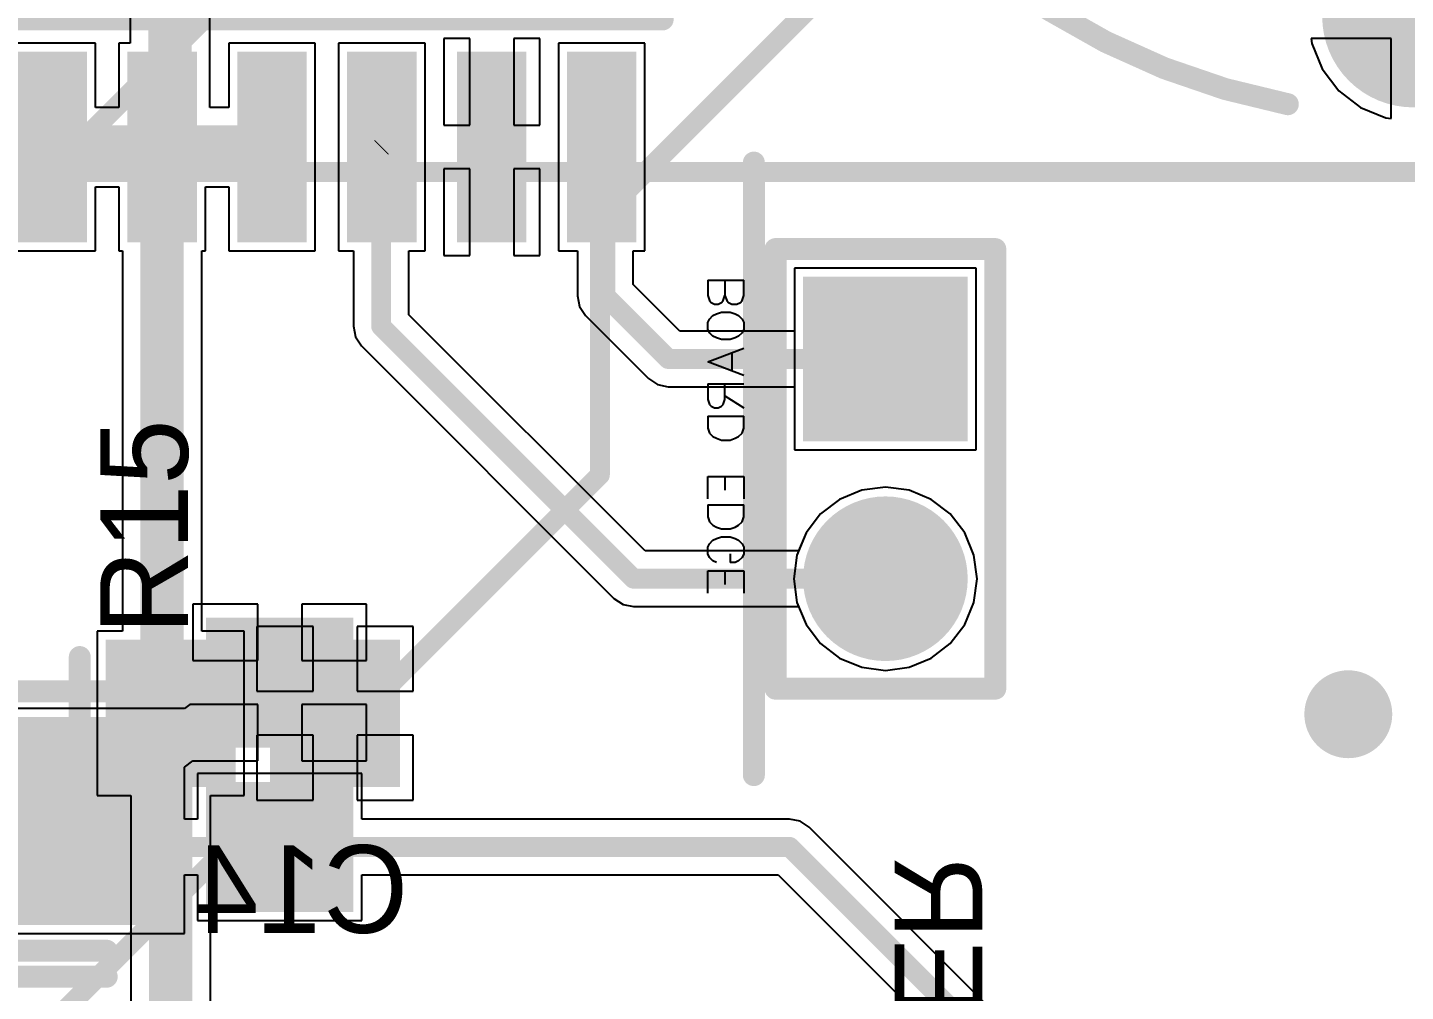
# Model space of a CAD drawing. Header units: millimetres. Extents: x 0 to 7.44, y -3.03 to 0.
# Drawn here: x 6.173 to 6.8, y -1.188 to -0.749 of the extents above; entities that cross this region are included whole.
import ezdxf

# ---------------------------------------------------------------- set-up
doc = ezdxf.new("R2010")
doc.units = ezdxf.units.MM
doc.header["$MEASUREMENT"] = 0
for name, color, linetype in [('BottomLayer', 5, 'Continuous'), ('BottomOverlay', 54, 'Continuous'), ('BottomPaste', 16, 'Continuous'), ('BottomSolder', 6, 'Continuous'), ('Mechanical2', 216, 'Continuous'), ('MidLayer1', 16, 'Continuous'), ('MidLayer2', 76, 'Continuous'), ('MultiLayer', 9, 'Continuous'), ('PadHoleLayer', 156, 'Continuous'), ('TopLayer', 1, 'Continuous'), ('TopOverlay', 2, 'Continuous'), ('TopPaste', 8, 'Continuous'), ('TopSolder', 216, 'Continuous'), ('ViaHoleLayer', 16, 'Continuous')]:
    doc.layers.add(name, color=color, linetype=linetype)

# ---------------------------------------------------------------- blocks, each defined once
blk = doc.blocks.new('BR1632A_FA_B_33')
at = {"layer": 'BottomLayer', "const_width": 0.0374}
blk.add_lwpolyline([(0.29739, 0, 1), (0.3348, 0, 1)], format="xyb", close=True, dxfattribs=at)
at = {"layer": 'BottomOverlay', "const_width": 0.01}
blk.add_lwpolyline([(0.35606, -0.05704, -0.359037), (0.04317, -0.31496)], format="xyb", dxfattribs=at)
at = {"layer": 'BottomOverlay', "const_width": 0.005}
blk.add_lwpolyline([(0.35356, -0.05704, 1), (0.35856, -0.05704, 1)], format="xyb", close=True, dxfattribs=at)
at = {"layer": 'BottomSolder', "const_width": 0.0414}
blk.add_lwpolyline([(0.29539, 0, 1), (0.3368, 0, 1)], format="xyb", close=True, dxfattribs=at)
at = {"layer": 'MidLayer1', "const_width": 0.0374}
blk.add_lwpolyline([(0.29739, 0, 1), (0.3348, 0, 1)], format="xyb", close=True, dxfattribs=at)
at = {"layer": 'MidLayer2', "const_width": 0.0374}
blk.add_lwpolyline([(0.29739, 0, 1), (0.3348, 0, 1)], format="xyb", close=True, dxfattribs=at)
at = {"layer": 'MultiLayer', "const_width": 0.0374}
blk.add_lwpolyline([(0.29739, 0, 1), (0.3348, 0, 1)], format="xyb", close=True, dxfattribs=at)
at = {"layer": 'PadHoleLayer', "const_width": 0.02165}
blk.add_lwpolyline([(0.30527, 0, 1), (0.32692, 0, 1)], format="xyb", close=True, dxfattribs=at)
at = {"layer": 'TopLayer', "const_width": 0.0374}
blk.add_lwpolyline([(0.29739, 0, 1), (0.3348, 0, 1)], format="xyb", close=True, dxfattribs=at)
at = {"layer": 'TopSolder', "const_width": 0.0414}
blk.add_lwpolyline([(0.29539, 0, 1), (0.3368, 0, 1)], format="xyb", close=True, dxfattribs=at)
blk = doc.blocks.new('51022_0200_B_57')
at = {"layer": 'BottomLayer', "const_width": 0.03346}
blk.add_lwpolyline([(0.03327, 0.025, 1), (0.06673, 0.025, 1)], format="xyb", close=True, dxfattribs=at)
at = {"layer": 'BottomLayer'}
blk.add_solid([(-0.08346, -0.00846), (-0.01654, -0.00846), (-0.08346, 0.05846), (-0.01654, 0.05846)], dxfattribs=at)
at = {"layer": 'BottomOverlay', "const_width": 0.01}
for points in [[(-0.10001, -0.025), (-0.10001, 0.075)], [(0.10001, 0.075), (-0.10001, 0.075)], [(0.10001, -0.025), (0.10001, 0.075)], [(0.10001, -0.025), (-0.10001, -0.025)]]:
    blk.add_lwpolyline(points, dxfattribs=at)
at = {"layer": 'BottomOverlay', "const_width": 0.005}
for points in [[(-0.10251, 0.075, 1), (-0.09751, 0.075, 1)], [(-0.10251, 0.075, 1), (-0.09751, 0.075, 1)], [(0.09751, 0.075, 1), (0.10251, 0.075, 1)], [(0.09751, 0.075, 1), (0.10251, 0.075, 1)], [(-0.10251, -0.025, 1), (-0.09751, -0.025, 1)], [(-0.10251, -0.025, 1), (-0.09751, -0.025, 1)], [(0.09751, -0.025, 1), (0.10251, -0.025, 1)], [(0.09751, -0.025, 1), (0.10251, -0.025, 1)]]:
    blk.add_lwpolyline(points, format="xyb", close=True, dxfattribs=at)
at = {"layer": 'BottomSolder', "const_width": 0.03746}
blk.add_lwpolyline([(0.03127, 0.025, 1), (0.06873, 0.025, 1)], format="xyb", close=True, dxfattribs=at)
at = {"layer": 'BottomSolder'}
blk.add_solid([(-0.08746, -0.01246), (-0.01254, -0.01246), (-0.08746, 0.06246), (-0.01254, 0.06246)], dxfattribs=at)
at = {"layer": 'Mechanical2'}
for p, q in [((-0.08591, -0.05582), (-0.08591, -0.03942)), ((-0.07888, -0.03942), (-0.08591, -0.03942)), ((-0.07654, -0.0402), (-0.07888, -0.03942)), ((-0.07576, -0.04098), (-0.07654, -0.0402)), ((-0.07498, -0.04255), (-0.07576, -0.04098)), ((-0.07498, -0.04489), (-0.07498, -0.04255)), ((-0.07131, -0.04567), (-0.07052, -0.04333)), ((-0.07052, -0.04333), (-0.06974, -0.04177)), ((-0.06974, -0.04177), (-0.06818, -0.0402)), ((-0.06818, -0.0402), (-0.06662, -0.03942)), ((-0.06662, -0.03942), (-0.0635, -0.03942)), ((-0.0635, -0.03942), (-0.06193, -0.0402)), ((-0.06193, -0.0402), (-0.06037, -0.04177)), ((-0.06037, -0.04177), (-0.05959, -0.04333)), ((-0.05959, -0.04333), (-0.05881, -0.04567)), ((-0.04873, -0.05582), (-0.05498, -0.03942)), ((-0.04249, -0.03942), (-0.04873, -0.05582)), ((-0.03866, -0.05582), (-0.03866, -0.03942)), ((-0.03319, -0.04801), (-0.02772, -0.03942)), ((-0.02405, -0.05582), (-0.02405, -0.03942)), ((-0.01859, -0.03942), (-0.02405, -0.03942)), ((-0.01624, -0.0402), (-0.01859, -0.03942)), ((-0.01468, -0.04177), (-0.01624, -0.0402)), ((-0.0139, -0.04333), (-0.01468, -0.04177)), ((-0.01312, -0.04567), (-0.0139, -0.04333)), ((0.00344, -0.05582), (0.00344, -0.03942)), ((0.00344, -0.03942), (0.01359, -0.03942)), ((0.01633, -0.05582), (0.01633, -0.03942)), ((0.02179, -0.03942), (0.01633, -0.03942)), ((0.02414, -0.0402), (0.02179, -0.03942)), ((0.0257, -0.04177), (0.02414, -0.0402)), ((0.02648, -0.04333), (0.0257, -0.04177)), ((0.02726, -0.04567), (0.02648, -0.04333)), ((0.03093, -0.04567), (0.03171, -0.04333)), ((0.03171, -0.04333), (0.03249, -0.04177)), ((0.03249, -0.04177), (0.03405, -0.0402)), ((0.03405, -0.0402), (0.03562, -0.03942)), ((0.03562, -0.03942), (0.03874, -0.03942)), ((0.03874, -0.03942), (0.0403, -0.0402)), ((0.0403, -0.0402), (0.04186, -0.04177)), ((0.04186, -0.04177), (0.04265, -0.04333)), ((0.04265, -0.04333), (0.04265, -0.04567)), ((0.04639, -0.05582), (0.04639, -0.03942)), ((0.04639, -0.03942), (0.05655, -0.03942)), ((-0.08591, -0.04801), (-0.07888, -0.04801)), ((-0.07888, -0.04801), (-0.07654, -0.04723)), ((-0.07654, -0.04879), (-0.07888, -0.04801)), ((-0.07654, -0.04723), (-0.07576, -0.04645)), ((-0.07576, -0.04958), (-0.07654, -0.04879)), ((-0.07576, -0.04645), (-0.07498, -0.04489)), ((-0.07498, -0.05114), (-0.07576, -0.04958)), ((-0.07131, -0.04958), (-0.07131, -0.04567)), ((-0.07052, -0.05192), (-0.07131, -0.04958)), ((-0.05881, -0.04958), (-0.05959, -0.05192)), ((-0.05881, -0.04567), (-0.05881, -0.04958)), ((-0.05264, -0.04489), (-0.04483, -0.04489)), ((-0.03163, -0.04801), (-0.03866, -0.04801)), ((-0.02929, -0.04879), (-0.03163, -0.04801)), ((-0.02851, -0.04958), (-0.02929, -0.04879)), ((-0.02772, -0.05114), (-0.02851, -0.04958)), ((-0.0139, -0.05192), (-0.01312, -0.04958)), ((-0.01312, -0.04958), (-0.01312, -0.04567)), ((0.00344, -0.04801), (0.00969, -0.04801)), ((0.02648, -0.05192), (0.02726, -0.04958)), ((0.02726, -0.04958), (0.02726, -0.04567)), ((0.03093, -0.04958), (0.03093, -0.04567)), ((0.03171, -0.05192), (0.03093, -0.04958)), ((0.03874, -0.04567), (0.04265, -0.04567)), ((0.04639, -0.04801), (0.05264, -0.04801)), ((-0.08591, -0.05582), (-0.07888, -0.05582)), ((-0.07888, -0.05582), (-0.07654, -0.05504)), ((-0.07654, -0.05504), (-0.07576, -0.05426)), ((-0.07576, -0.05426), (-0.07498, -0.0527)), ((-0.07498, -0.0527), (-0.07498, -0.05114)), ((-0.06974, -0.05348), (-0.07052, -0.05192)), ((-0.06818, -0.05504), (-0.06974, -0.05348)), ((-0.06662, -0.05582), (-0.06818, -0.05504)), ((-0.0635, -0.05582), (-0.06662, -0.05582)), ((-0.06193, -0.05504), (-0.0635, -0.05582)), ((-0.06037, -0.05348), (-0.06193, -0.05504)), ((-0.05959, -0.05192), (-0.06037, -0.05348)), ((-0.03866, -0.05582), (-0.03163, -0.05582)), ((-0.03163, -0.05582), (-0.02929, -0.05504)), ((-0.02929, -0.05504), (-0.02851, -0.05426)), ((-0.02851, -0.05426), (-0.02772, -0.0527)), ((-0.02772, -0.0527), (-0.02772, -0.05114)), ((-0.02405, -0.05582), (-0.01859, -0.05582)), ((-0.01859, -0.05582), (-0.01624, -0.05504)), ((-0.01624, -0.05504), (-0.01468, -0.05348)), ((-0.01468, -0.05348), (-0.0139, -0.05192)), ((0.01359, -0.05582), (0.00344, -0.05582)), ((0.01633, -0.05582), (0.02179, -0.05582)), ((0.02179, -0.05582), (0.02414, -0.05504)), ((0.02414, -0.05504), (0.0257, -0.05348)), ((0.0257, -0.05348), (0.02648, -0.05192)), ((0.03249, -0.05348), (0.03171, -0.05192)), ((0.03405, -0.05504), (0.03249, -0.05348)), ((0.03562, -0.05582), (0.03405, -0.05504)), ((0.03874, -0.05582), (0.03562, -0.05582)), ((0.0403, -0.05504), (0.03874, -0.05582)), ((0.04186, -0.05348), (0.0403, -0.05504)), ((0.04265, -0.05192), (0.04186, -0.05348)), ((0.05655, -0.05582), (0.04639, -0.05582))]:
    blk.add_line(p, q, dxfattribs=at)
at = {"layer": 'Mechanical2', "const_width": 0.01}
blk.add_lwpolyline([(0.13937, -0.03485), (-0.13937, -0.03485)], dxfattribs=at)
at = {"layer": 'Mechanical2', "const_width": 0.005}
for points in [[(-0.14187, -0.03485, 1), (-0.13687, -0.03485, 1)], [(0.13687, -0.03485, 1), (0.14187, -0.03485, 1)]]:
    blk.add_lwpolyline(points, format="xyb", close=True, dxfattribs=at)
at = {"layer": 'MidLayer1', "const_width": 0.03346}
blk.add_lwpolyline([(0.03327, 0.025, 1), (0.06673, 0.025, 1)], format="xyb", close=True, dxfattribs=at)
at = {"layer": 'MidLayer1'}
blk.add_solid([(-0.08346, -0.00846), (-0.01654, -0.00846), (-0.08346, 0.05846), (-0.01654, 0.05846)], dxfattribs=at)
at = {"layer": 'MidLayer2', "const_width": 0.03346}
blk.add_lwpolyline([(0.03327, 0.025, 1), (0.06673, 0.025, 1)], format="xyb", close=True, dxfattribs=at)
at = {"layer": 'MidLayer2'}
blk.add_solid([(-0.08346, -0.00846), (-0.01654, -0.00846), (-0.08346, 0.05846), (-0.01654, 0.05846)], dxfattribs=at)
at = {"layer": 'MultiLayer', "const_width": 0.03346}
blk.add_lwpolyline([(0.03327, 0.025, 1), (0.06673, 0.025, 1)], format="xyb", close=True, dxfattribs=at)
at = {"layer": 'MultiLayer'}
blk.add_solid([(-0.08346, -0.00846), (-0.01654, -0.00846), (-0.08346, 0.05846), (-0.01654, 0.05846)], dxfattribs=at)
at = {"layer": 'PadHoleLayer', "const_width": 0.02165}
for points in [[(-0.06083, 0.025, 1), (-0.03917, 0.025, 1)], [(0.03917, 0.025, 1), (0.06083, 0.025, 1)]]:
    blk.add_lwpolyline(points, format="xyb", close=True, dxfattribs=at)
at = {"layer": 'TopLayer', "const_width": 0.03346}
blk.add_lwpolyline([(0.03327, 0.025, 1), (0.06673, 0.025, 1)], format="xyb", close=True, dxfattribs=at)
at = {"layer": 'TopLayer'}
blk.add_solid([(-0.08346, -0.00846), (-0.01654, -0.00846), (-0.08346, 0.05846), (-0.01654, 0.05846)], dxfattribs=at)
at = {"layer": 'TopSolder', "const_width": 0.03746}
blk.add_lwpolyline([(0.03127, 0.025, 1), (0.06873, 0.025, 1)], format="xyb", close=True, dxfattribs=at)
at = {"layer": 'TopSolder'}
blk.add_solid([(-0.08746, -0.01246), (-0.01254, -0.01246), (-0.08746, 0.06246), (-0.01254, 0.06246)], dxfattribs=at)
blk = doc.blocks.new('RES_0805_58')
at = {"layer": 'TopLayer'}
for points in [[(-0.06299, -0.02953), (-0.01181, -0.02953), (-0.06299, 0.02953), (-0.01181, 0.02953)], [(0.01181, -0.02953), (0.06299, -0.02953), (0.01181, 0.02953), (0.06299, 0.02953)]]:
    blk.add_solid(points, dxfattribs=at)
at = {"layer": 'TopPaste'}
for points in [[(-0.06299, -0.02953), (-0.01181, -0.02953), (-0.06299, 0.02953), (-0.01181, 0.02953)], [(0.01181, -0.02953), (0.06299, -0.02953), (0.01181, 0.02953), (0.06299, 0.02953)]]:
    blk.add_solid(points, dxfattribs=at)
at = {"layer": 'TopSolder'}
for points in [[(-0.06699, -0.03353), (-0.00781, -0.03353), (-0.06699, 0.03353), (-0.00781, 0.03353)], [(0.00781, -0.03353), (0.06699, -0.03353), (0.00781, 0.03353), (0.06699, 0.03353)]]:
    blk.add_solid(points, dxfattribs=at)
blk = doc.blocks.new('PAM8403_B_76')
at = {"layer": 'BottomLayer'}
for points in [[(-0.16437, 0.16319), (-0.08563, 0.16319), (-0.16437, 0.18681), (-0.08563, 0.18681)], [(0.08563, 0.16319), (0.16437, 0.16319), (0.08563, 0.18681), (0.16437, 0.18681)], [(-0.16437, 0.11319), (-0.08563, 0.11319), (-0.16437, 0.13681), (-0.08563, 0.13681)], [(0.08563, 0.11319), (0.16437, 0.11319), (0.08563, 0.13681), (0.16437, 0.13681)], [(-0.16437, 0.06319), (-0.08563, 0.06319), (-0.16437, 0.08681), (-0.08563, 0.08681)], [(0.08563, 0.06319), (0.16437, 0.06319), (0.08563, 0.08681), (0.16437, 0.08681)], [(-0.16437, 0.01319), (-0.08563, 0.01319), (-0.16437, 0.03681), (-0.08563, 0.03681)], [(0.08563, 0.01319), (0.16437, 0.01319), (0.08563, 0.03681), (0.16437, 0.03681)], [(-0.16437, -0.03681), (-0.08563, -0.03681), (-0.16437, -0.01319), (-0.08563, -0.01319)], [(0.08563, -0.03681), (0.16437, -0.03681), (0.08563, -0.01319), (0.16437, -0.01319)], [(-0.16437, -0.08681), (-0.08563, -0.08681), (-0.16437, -0.06319), (-0.08563, -0.06319)], [(0.08563, -0.08681), (0.16437, -0.08681), (0.08563, -0.06319), (0.16437, -0.06319)], [(-0.16437, -0.13681), (-0.08563, -0.13681), (-0.16437, -0.11319), (-0.08563, -0.11319)], [(0.08563, -0.13681), (0.16437, -0.13681), (0.08563, -0.11319), (0.16437, -0.11319)], [(-0.16437, -0.18681), (-0.08563, -0.18681), (-0.16437, -0.16319), (-0.08563, -0.16319)], [(0.08563, -0.18681), (0.16437, -0.18681), (0.08563, -0.16319), (0.16437, -0.16319)]]:
    blk.add_solid(points, dxfattribs=at)
at = {"layer": 'BottomOverlay', "const_width": 0.01}
for points in [[(-0.06693, 0.20276), (-0.06693, -0.20276)], [(-0.06693, 0.20276), (0.06693, 0.20276)], [(0.06693, 0.20276), (0.06693, -0.20276)], [(-0.06693, -0.20276), (-0.01575, -0.20276)], [(0.01575, -0.20276), (0.06693, -0.20276)]]:
    blk.add_lwpolyline(points, dxfattribs=at)
at = {"layer": 'BottomOverlay', "const_width": 0.005}
for points in [[(-0.06943, 0.20276, 1), (-0.06443, 0.20276, 1)], [(-0.06943, 0.20276, 1), (-0.06443, 0.20276, 1)], [(0.06443, 0.20276, 1), (0.06943, 0.20276, 1)], [(0.06443, 0.20276, 1), (0.06943, 0.20276, 1)], [(-0.06943, -0.20276, 1), (-0.06443, -0.20276, 1)], [(-0.06943, -0.20276, 1), (-0.06443, -0.20276, 1)], [(-0.01825, -0.20276, 1), (-0.01325, -0.20276, 1)], [(-0.01824, -0.20283, 1), (-0.01324, -0.20283, 1)], [(0.01324, -0.20283, 1), (0.01824, -0.20283, 1)], [(0.01325, -0.20276, 1), (0.01825, -0.20276, 1)], [(0.06443, -0.20276, 1), (0.06943, -0.20276, 1)], [(0.06443, -0.20276, 1), (0.06943, -0.20276, 1)]]:
    blk.add_lwpolyline(points, format="xyb", close=True, dxfattribs=at)
at = {"layer": 'BottomOverlay', "const_width": 0.01}
blk.add_lwpolyline([(-0.01574, -0.20283, -1.130298), (0.01574, -0.20283)], format="xyb", dxfattribs=at)
at = {"layer": 'BottomPaste'}
for points in [[(-0.16437, 0.16319), (-0.08563, 0.16319), (-0.16437, 0.18681), (-0.08563, 0.18681)], [(0.08563, 0.16319), (0.16437, 0.16319), (0.08563, 0.18681), (0.16437, 0.18681)], [(-0.16437, 0.11319), (-0.08563, 0.11319), (-0.16437, 0.13681), (-0.08563, 0.13681)], [(0.08563, 0.11319), (0.16437, 0.11319), (0.08563, 0.13681), (0.16437, 0.13681)], [(-0.16437, 0.06319), (-0.08563, 0.06319), (-0.16437, 0.08681), (-0.08563, 0.08681)], [(0.08563, 0.06319), (0.16437, 0.06319), (0.08563, 0.08681), (0.16437, 0.08681)], [(-0.16437, 0.01319), (-0.08563, 0.01319), (-0.16437, 0.03681), (-0.08563, 0.03681)], [(0.08563, 0.01319), (0.16437, 0.01319), (0.08563, 0.03681), (0.16437, 0.03681)], [(-0.16437, -0.03681), (-0.08563, -0.03681), (-0.16437, -0.01319), (-0.08563, -0.01319)], [(0.08563, -0.03681), (0.16437, -0.03681), (0.08563, -0.01319), (0.16437, -0.01319)], [(-0.16437, -0.08681), (-0.08563, -0.08681), (-0.16437, -0.06319), (-0.08563, -0.06319)], [(0.08563, -0.08681), (0.16437, -0.08681), (0.08563, -0.06319), (0.16437, -0.06319)], [(-0.16437, -0.13681), (-0.08563, -0.13681), (-0.16437, -0.11319), (-0.08563, -0.11319)], [(0.08563, -0.13681), (0.16437, -0.13681), (0.08563, -0.11319), (0.16437, -0.11319)], [(-0.16437, -0.18681), (-0.08563, -0.18681), (-0.16437, -0.16319), (-0.08563, -0.16319)], [(0.08563, -0.18681), (0.16437, -0.18681), (0.08563, -0.16319), (0.16437, -0.16319)]]:
    blk.add_solid(points, dxfattribs=at)
at = {"layer": 'BottomSolder'}
for points in [[(-0.16837, 0.15919), (-0.08163, 0.15919), (-0.16837, 0.19081), (-0.08163, 0.19081)], [(0.08163, 0.15919), (0.16837, 0.15919), (0.08163, 0.19081), (0.16837, 0.19081)], [(-0.16837, 0.10919), (-0.08163, 0.10919), (-0.16837, 0.14081), (-0.08163, 0.14081)], [(0.08163, 0.10919), (0.16837, 0.10919), (0.08163, 0.14081), (0.16837, 0.14081)], [(-0.16837, 0.05919), (-0.08163, 0.05919), (-0.16837, 0.09081), (-0.08163, 0.09081)], [(0.08163, 0.05919), (0.16837, 0.05919), (0.08163, 0.09081), (0.16837, 0.09081)], [(-0.16837, 0.00919), (-0.08163, 0.00919), (-0.16837, 0.04081), (-0.08163, 0.04081)], [(0.08163, 0.00919), (0.16837, 0.00919), (0.08163, 0.04081), (0.16837, 0.04081)], [(-0.16837, -0.04081), (-0.08163, -0.04081), (-0.16837, -0.00919), (-0.08163, -0.00919)], [(0.08163, -0.04081), (0.16837, -0.04081), (0.08163, -0.00919), (0.16837, -0.00919)], [(-0.16837, -0.09081), (-0.08163, -0.09081), (-0.16837, -0.05919), (-0.08163, -0.05919)], [(0.08163, -0.09081), (0.16837, -0.09081), (0.08163, -0.05919), (0.16837, -0.05919)], [(-0.16837, -0.14081), (-0.08163, -0.14081), (-0.16837, -0.10919), (-0.08163, -0.10919)], [(0.08163, -0.14081), (0.16837, -0.14081), (0.08163, -0.10919), (0.16837, -0.10919)], [(-0.16837, -0.19081), (-0.08163, -0.19081), (-0.16837, -0.15919), (-0.08163, -0.15919)], [(0.08163, -0.19081), (0.16837, -0.19081), (0.08163, -0.15919), (0.16837, -0.15919)]]:
    blk.add_solid(points, dxfattribs=at)
blk = doc.blocks.new('CAPAE_4_3_4_3_5_4_146')
at = {"layer": 'TopLayer'}
for points in [[(-0.08268, -0.04331), (-0.00394, -0.04331), (-0.08268, 0.04331), (-0.00394, 0.04331)], [(0.03543, -0.04331), (0.11417, -0.04331), (0.03543, 0.04331), (0.11417, 0.04331)]]:
    blk.add_solid(points, dxfattribs=at)
at = {"layer": 'TopOverlay'}
for p, q in [((-0.11187, 0.00632), (-0.11285, 0.00492)), ((-0.11066, 0.00754), (-0.11187, 0.00632)), ((-0.10925, 0.00852), (-0.11066, 0.00754)), ((-0.1077, 0.00924), (-0.10925, 0.00852)), ((-0.10604, 0.00969), (-0.1077, 0.00924)), ((-0.10433, 0.00984), (-0.10604, 0.00969)), ((-0.10262, 0.00969), (-0.10433, 0.00984)), ((-0.10096, 0.00924), (-0.10262, 0.00969)), ((-0.09941, 0.00852), (-0.10096, 0.00924)), ((-0.098, 0.00754), (-0.09941, 0.00852)), ((-0.09679, 0.00632), (-0.098, 0.00754)), ((-0.09581, 0.00492), (-0.09679, 0.00632)), ((-0.11402, 0.00171), (-0.11417, 0)), ((-0.11417, 0), (-0.11402, -0.00171)), ((-0.11358, 0.00337), (-0.11402, 0.00171)), ((-0.11285, 0.00492), (-0.11358, 0.00337)), ((-0.09508, 0.00337), (-0.09581, 0.00492)), ((-0.09464, 0.00171), (-0.09508, 0.00337)), ((-0.09449, 0), (-0.09464, 0.00171)), ((-0.09464, -0.00171), (-0.09449, 0)), ((-0.09449, 0), (-0.09449, 0)), ((-0.11402, -0.00171), (-0.11358, -0.00337)), ((-0.11358, -0.00337), (-0.11285, -0.00492)), ((-0.11285, -0.00492), (-0.11187, -0.00632)), ((-0.09679, -0.00632), (-0.09581, -0.00492)), ((-0.09581, -0.00492), (-0.09508, -0.00337)), ((-0.09508, -0.00337), (-0.09464, -0.00171)), ((-0.11187, -0.00632), (-0.11066, -0.00754)), ((-0.11066, -0.00754), (-0.10925, -0.00852)), ((-0.10925, -0.00852), (-0.1077, -0.00924)), ((-0.1077, -0.00924), (-0.10604, -0.00969)), ((-0.10604, -0.00969), (-0.10433, -0.00984)), ((-0.10433, -0.00984), (-0.10262, -0.00969)), ((-0.10262, -0.00969), (-0.10096, -0.00924)), ((-0.10096, -0.00924), (-0.09941, -0.00852)), ((-0.09941, -0.00852), (-0.098, -0.00754)), ((-0.098, -0.00754), (-0.09679, -0.00632))]:
    blk.add_line(p, q, dxfattribs=at)
at = {"layer": 'TopOverlay', "const_width": 0.01}
for points in [[(-0.05512, 0.05906), (0.08661, 0.05906)], [(-0.05512, -0.05906), (0.08661, -0.05906)]]:
    blk.add_lwpolyline(points, dxfattribs=at)
at = {"layer": 'TopOverlay', "const_width": 0.005}
for points in [[(-0.05762, 0.05906, 1), (-0.05262, 0.05906, 1)], [(0.08411, 0.05906, 1), (0.08911, 0.05906, 1)], [(-0.05762, -0.05906, 1), (-0.05262, -0.05906, 1)], [(0.08411, -0.05906, 1), (0.08911, -0.05906, 1)]]:
    blk.add_lwpolyline(points, format="xyb", close=True, dxfattribs=at)
at = {"layer": 'TopPaste'}
for points in [[(-0.08268, -0.04331), (-0.00394, -0.04331), (-0.08268, 0.04331), (-0.00394, 0.04331)], [(0.03543, -0.04331), (0.11417, -0.04331), (0.03543, 0.04331), (0.11417, 0.04331)]]:
    blk.add_solid(points, dxfattribs=at)
at = {"layer": 'TopSolder'}
for points in [[(-0.08668, -0.04731), (0.00006, -0.04731), (-0.08668, 0.04731), (0.00006, 0.04731)], [(0.03143, -0.04731), (0.11817, -0.04731), (0.03143, 0.04731), (0.11817, 0.04731)]]:
    blk.add_solid(points, dxfattribs=at)
blk = doc.blocks.new('CAPAE_4_3_4_3_5_4_147')
at = {"layer": 'TopLayer'}
for points in [[(-0.08268, -0.04331), (-0.00394, -0.04331), (-0.08268, 0.04331), (-0.00394, 0.04331)], [(0.03543, -0.04331), (0.11417, -0.04331), (0.03543, 0.04331), (0.11417, 0.04331)]]:
    blk.add_solid(points, dxfattribs=at)
at = {"layer": 'TopOverlay'}
for p, q in [((-0.11187, 0.00632), (-0.11285, 0.00492)), ((-0.11066, 0.00754), (-0.11187, 0.00632)), ((-0.10925, 0.00852), (-0.11066, 0.00754)), ((-0.1077, 0.00924), (-0.10925, 0.00852)), ((-0.10604, 0.00969), (-0.1077, 0.00924)), ((-0.10433, 0.00984), (-0.10604, 0.00969)), ((-0.10262, 0.00969), (-0.10433, 0.00984)), ((-0.10096, 0.00924), (-0.10262, 0.00969)), ((-0.09941, 0.00852), (-0.10096, 0.00924)), ((-0.098, 0.00754), (-0.09941, 0.00852)), ((-0.09679, 0.00632), (-0.098, 0.00754)), ((-0.09581, 0.00492), (-0.09679, 0.00632)), ((-0.11402, 0.00171), (-0.11417, 0)), ((-0.11417, 0), (-0.11402, -0.00171)), ((-0.11358, 0.00337), (-0.11402, 0.00171)), ((-0.11285, 0.00492), (-0.11358, 0.00337)), ((-0.09508, 0.00337), (-0.09581, 0.00492)), ((-0.09464, 0.00171), (-0.09508, 0.00337)), ((-0.09449, 0), (-0.09464, 0.00171)), ((-0.09464, -0.00171), (-0.09449, 0)), ((-0.09449, 0), (-0.09449, 0)), ((-0.11402, -0.00171), (-0.11358, -0.00337)), ((-0.11358, -0.00337), (-0.11285, -0.00492)), ((-0.11285, -0.00492), (-0.11187, -0.00632)), ((-0.09679, -0.00632), (-0.09581, -0.00492)), ((-0.09581, -0.00492), (-0.09508, -0.00337)), ((-0.09508, -0.00337), (-0.09464, -0.00171)), ((-0.11187, -0.00632), (-0.11066, -0.00754)), ((-0.11066, -0.00754), (-0.10925, -0.00852)), ((-0.10925, -0.00852), (-0.1077, -0.00924)), ((-0.1077, -0.00924), (-0.10604, -0.00969)), ((-0.10604, -0.00969), (-0.10433, -0.00984)), ((-0.10433, -0.00984), (-0.10262, -0.00969)), ((-0.10262, -0.00969), (-0.10096, -0.00924)), ((-0.10096, -0.00924), (-0.09941, -0.00852)), ((-0.09941, -0.00852), (-0.098, -0.00754)), ((-0.098, -0.00754), (-0.09679, -0.00632))]:
    blk.add_line(p, q, dxfattribs=at)
at = {"layer": 'TopOverlay', "const_width": 0.01}
for points in [[(-0.05512, 0.05906), (0.08661, 0.05906)], [(-0.05512, -0.05906), (0.08661, -0.05906)]]:
    blk.add_lwpolyline(points, dxfattribs=at)
at = {"layer": 'TopOverlay', "const_width": 0.005}
for points in [[(-0.05762, 0.05906, 1), (-0.05262, 0.05906, 1)], [(0.08411, 0.05906, 1), (0.08911, 0.05906, 1)], [(-0.05762, -0.05906, 1), (-0.05262, -0.05906, 1)], [(0.08411, -0.05906, 1), (0.08911, -0.05906, 1)]]:
    blk.add_lwpolyline(points, format="xyb", close=True, dxfattribs=at)
at = {"layer": 'TopPaste'}
for points in [[(-0.08268, -0.04331), (-0.00394, -0.04331), (-0.08268, 0.04331), (-0.00394, 0.04331)], [(0.03543, -0.04331), (0.11417, -0.04331), (0.03543, 0.04331), (0.11417, 0.04331)]]:
    blk.add_solid(points, dxfattribs=at)
at = {"layer": 'TopSolder'}
for points in [[(-0.08668, -0.04731), (0.00006, -0.04731), (-0.08668, 0.04731), (0.00006, 0.04731)], [(0.03143, -0.04731), (0.11817, -0.04731), (0.03143, 0.04731), (0.11817, 0.04731)]]:
    blk.add_solid(points, dxfattribs=at)
blk = doc.blocks.new('CAP_0805_B_148')
at = {"layer": 'BottomLayer'}
for points in [[(-0.05511, -0.02953), (-0.00393, -0.02953), (-0.05511, 0.02953), (-0.00393, 0.02953)], [(0.0197, -0.02953), (0.07088, -0.02953), (0.0197, 0.02953), (0.07088, 0.02953)]]:
    blk.add_solid(points, dxfattribs=at)
at = {"layer": 'BottomOverlay', "const_width": 0.01}
blk.add_lwpolyline([(-0.07088, -0.02557), (-0.07088, 0.02557)], dxfattribs=at)
at = {"layer": 'BottomOverlay', "const_width": 0.005}
for points in [[(-0.07338, 0.02557, 1), (-0.06838, 0.02557, 1)], [(-0.07338, -0.02557, 1), (-0.06838, -0.02557, 1)]]:
    blk.add_lwpolyline(points, format="xyb", close=True, dxfattribs=at)
at = {"layer": 'BottomPaste'}
for points in [[(-0.05511, -0.02953), (-0.00393, -0.02953), (-0.05511, 0.02953), (-0.00393, 0.02953)], [(0.0197, -0.02953), (0.07088, -0.02953), (0.0197, 0.02953), (0.07088, 0.02953)]]:
    blk.add_solid(points, dxfattribs=at)
at = {"layer": 'BottomSolder'}
for points in [[(-0.05911, -0.03353), (0.00007, -0.03353), (-0.05911, 0.03353), (0.00007, 0.03353)], [(0.0157, -0.03353), (0.07488, -0.03353), (0.0157, 0.03353), (0.07488, 0.03353)]]:
    blk.add_solid(points, dxfattribs=at)

msp = doc.modelspace()

# ---------------------------------------------------------------- linework, layer by layer
at = {"layer": 'BottomLayer'}
for p, q in [((6.21938, -0.68337), (6.21938, -0.7563)), ((6.25551, -0.78548), (6.25551, -0.68337)), ((6.20354, -0.7563), (6.16417, -0.7563)), ((6.20354, -0.78548), (6.20354, -0.7563)), ((6.21938, -0.7563), (6.21418, -0.7563)), ((6.21418, -0.7563), (6.21418, -0.78548)), ((6.30354, -0.7563), (6.26417, -0.7563)), ((6.26417, -0.7563), (6.26417, -0.78548)), ((6.30354, -0.85079), (6.30354, -0.7563)), ((6.35355, -0.7563), (6.31418, -0.7563)), ((6.31418, -0.7563), (6.31418, -0.85079)), ((6.35355, -0.85079), (6.35355, -0.7563)), ((6.37386, -0.75417), (6.36205, -0.75417)), ((6.36205, -0.75417), (6.36205, -0.79354)), ((6.37386, -0.79354), (6.37386, -0.75417)), ((6.40567, -0.75417), (6.39386, -0.75417)), ((6.39386, -0.75417), (6.39386, -0.79354)), ((6.40567, -0.79354), (6.40567, -0.75417)), ((6.45355, -0.7563), (6.41418, -0.7563)), ((6.41418, -0.7563), (6.41418, -0.85079)), ((6.45355, -0.85079), (6.45355, -0.7563)), ((6.79315, -0.75409), (6.75666, -0.75409)), ((6.75666, -0.75409), (6.75697, -0.75647)), ((6.75697, -0.75647), (6.76174, -0.768)), ((6.79315, -0.79059), (6.79315, -0.75409)), ((6.76174, -0.768), (6.76934, -0.7779)), ((6.76934, -0.7779), (6.77924, -0.7855)), ((6.21418, -0.78548), (6.20354, -0.78548)), ((6.26417, -0.78548), (6.25551, -0.78548)), ((6.77924, -0.7855), (6.79078, -0.79028)), ((6.36205, -0.79354), (6.37386, -0.79354)), ((6.39386, -0.79354), (6.40567, -0.79354)), ((6.79078, -0.79028), (6.79315, -0.79059)), ((6.37386, -0.81354), (6.36205, -0.81354)), ((6.36205, -0.81354), (6.36205, -0.85291)), ((6.37386, -0.85291), (6.37386, -0.81354)), ((6.40567, -0.81354), (6.39386, -0.81354)), ((6.39386, -0.81354), (6.39386, -0.85291)), ((6.40567, -0.85291), (6.40567, -0.81354)), ((6.20354, -0.85079), (6.20354, -0.82161)), ((6.20354, -0.82161), (6.21418, -0.82161)), ((6.21418, -0.82161), (6.21418, -0.85079)), ((6.25355, -0.85079), (6.25355, -0.82161)), ((6.25355, -0.82161), (6.26417, -0.82161)), ((6.26417, -0.82161), (6.26417, -0.85079)), ((6.16417, -0.85079), (6.20354, -0.85079)), ((6.21418, -0.85079), (6.21579, -0.85079)), ((6.21579, -0.85079), (6.21579, -1.02382)), ((6.25192, -1.02382), (6.25192, -0.85079)), ((6.25192, -0.85079), (6.25355, -0.85079)), ((6.26417, -0.85079), (6.30354, -0.85079)), ((6.31418, -0.85079), (6.32091, -0.85079)), ((6.32091, -0.85079), (6.32091, -0.88512)), ((6.3462, -0.87988), (6.3462, -0.85079)), ((6.3462, -0.85079), (6.35355, -0.85079)), ((6.41418, -0.85079), (6.42285, -0.85079)), ((6.42285, -0.85079), (6.42285, -0.8713)), ((6.44814, -0.86606), (6.44814, -0.85079)), ((6.44814, -0.85079), (6.45355, -0.85079)), ((6.36205, -0.85291), (6.37386, -0.85291)), ((6.39386, -0.85291), (6.40567, -0.85291)), ((6.60433, -0.85866), (6.52165, -0.85866)), ((6.52165, -0.85866), (6.52165, -0.88736)), ((6.60433, -0.94134), (6.60433, -0.85866)), ((6.42285, -0.8713), (6.42381, -0.87614)), ((6.46943, -0.88736), (6.44814, -0.86606)), ((6.42381, -0.87614), (6.42656, -0.88024)), ((6.45367, -0.98736), (6.3462, -0.87988)), ((6.42656, -0.88024), (6.45526, -0.90894)), ((6.32091, -0.88512), (6.32187, -0.88996)), ((6.32187, -0.88996), (6.32461, -0.89406)), ((6.52165, -0.88736), (6.46943, -0.88736)), ((6.32461, -0.89406), (6.43949, -1.00894)), ((6.45526, -0.90894), (6.45936, -0.91168)), ((6.45936, -0.91168), (6.4642, -0.91264)), ((6.4642, -0.91264), (6.52165, -0.91264)), ((6.52165, -0.91264), (6.52165, -0.94134)), ((6.52165, -0.94134), (6.60433, -0.94134)), ((6.56299, -0.9583), (6.5522, -0.95973)), ((6.57378, -0.95973), (6.56299, -0.9583)), ((6.54214, -0.96389), (6.53351, -0.97052)), ((6.5522, -0.95973), (6.54214, -0.96389)), ((6.58384, -0.96389), (6.57378, -0.95973)), ((6.59248, -0.97052), (6.58384, -0.96389)), ((6.53351, -0.97052), (6.52688, -0.97915)), ((6.5991, -0.97915), (6.59248, -0.97052)), ((6.52688, -0.97915), (6.52349, -0.98736)), ((6.60327, -0.98921), (6.5991, -0.97915)), ((6.52349, -0.98736), (6.45367, -0.98736)), ((6.60469, -1), (6.60327, -0.98921)), ((6.60327, -1.01079), (6.60469, -1)), ((6.43949, -1.00894), (6.44359, -1.01168)), ((6.44359, -1.01168), (6.44843, -1.01264)), ((6.44843, -1.01264), (6.52349, -1.01264)), ((6.52349, -1.01264), (6.52688, -1.02085)), ((6.5991, -1.02085), (6.60327, -1.01079)), ((6.30257, -1.02169), (6.27698, -1.02169)), ((6.27698, -1.02169), (6.27698, -1.05122)), ((6.30257, -1.05122), (6.30257, -1.02169)), ((6.34816, -1.02169), (6.32257, -1.02169)), ((6.32257, -1.02169), (6.32257, -1.05122)), ((6.34816, -1.05122), (6.34816, -1.02169)), ((6.52688, -1.02085), (6.53351, -1.02948)), ((6.59248, -1.02948), (6.5991, -1.02085)), ((6.21579, -1.02382), (6.2043, -1.02382)), ((6.2043, -1.02382), (6.2043, -1.09862)), ((6.27123, -1.02382), (6.25192, -1.02382)), ((6.27123, -1.09862), (6.27123, -1.02382)), ((6.53351, -1.02948), (6.54214, -1.03611)), ((6.58384, -1.03611), (6.59248, -1.02948)), ((6.54214, -1.03611), (6.5522, -1.04027)), ((6.5522, -1.04027), (6.56299, -1.0417)), ((6.56299, -1.0417), (6.57378, -1.04027)), ((6.57378, -1.04027), (6.58384, -1.03611)), ((6.27698, -1.05122), (6.30257, -1.05122)), ((6.32257, -1.05122), (6.34816, -1.05122)), ((6.30257, -1.07122), (6.27698, -1.07122)), ((6.27698, -1.07122), (6.27698, -1.10075)), ((6.30257, -1.10075), (6.30257, -1.07122)), ((6.34816, -1.07122), (6.32257, -1.07122)), ((6.32257, -1.07122), (6.32257, -1.10075)), ((6.34816, -1.10075), (6.34816, -1.07122)), ((6.2043, -1.09862), (6.2197, -1.09862)), ((6.2197, -1.09862), (6.2197, -2.33235)), ((6.25583, -2.33983), (6.25583, -1.09862)), ((6.25583, -1.09862), (6.27123, -1.09862)), ((6.27698, -1.10075), (6.30257, -1.10075)), ((6.32257, -1.10075), (6.34816, -1.10075))]:
    msp.add_line(p, q, dxfattribs=at)
for points, const_width in [([(6.23744, -0.79996), (6.23744, -0.66209)], 0.01969), ([(6.18386, -0.80354), (6.23386, -0.80354)], 0.01969), ([(6.23386, -0.80354), (6.23744, -0.79996)], 0.01969), ([(6.23386, -1.05732), (6.23386, -0.80354)], 0.01969), ([(6.23386, -0.80354), (6.28386, -0.80354)], 0.01969), ([(6.33355, -0.80385), (6.33386, -0.80354)], 0.00906), ([(6.33355, -0.88512), (6.33355, -0.80385)], 0.00906), ([(6.43386, -0.80354), (6.4355, -0.80354)], 0.00906), ([(6.4355, -0.8713), (6.4355, -0.80354)], 0.00906), ([(6.4355, -0.8713), (6.4642, -0.9)], 0.00906), ([(6.33355, -0.88512), (6.44843, -1)], 0.00906), ([(6.4642, -0.9), (6.56299, -0.9)], 0.00906), ([(6.44843, -1), (6.56299, -1)], 0.00906), ([(6.23386, -1.05732), (6.23776, -1.06122)], 0.01969), ([(6.23776, -2.33983), (6.23776, -1.06122)], 0.01969)]:
    msp.add_lwpolyline(points, dxfattribs=dict(at, const_width=const_width))
for points, const_width in [([(6.17894, -0.80354, 1), (6.18878, -0.80354, 1)], 0.00984), ([(6.22894, -0.80354, 1), (6.23878, -0.80354, 1)], 0.00984), ([(6.22894, -0.80354, 1), (6.23878, -0.80354, 1)], 0.00984), ([(6.22894, -0.80354, 1), (6.23878, -0.80354, 1)], 0.00984), ([(6.22894, -0.80354, 1), (6.23878, -0.80354, 1)], 0.00984), ([(6.23252, -0.79996, 1), (6.24237, -0.79996, 1)], 0.00984), ([(6.23252, -0.79996, 1), (6.24237, -0.79996, 1)], 0.00984), ([(6.27894, -0.80354, 1), (6.28878, -0.80354, 1)], 0.00984), ([(6.33129, -0.80385, 1), (6.33582, -0.80385, 1)], 0.00453), ([(6.33129, -0.80385, 1), (6.33582, -0.80385, 1)], 0.00453), ([(6.33159, -0.80354, 1), (6.33612, -0.80354, 1)], 0.00453), ([(6.43159, -0.80354, 1), (6.43612, -0.80354, 1)], 0.00453), ([(6.43323, -0.80354, 1), (6.43776, -0.80354, 1)], 0.00453), ([(6.43323, -0.80354, 1), (6.43776, -0.80354, 1)], 0.00453), ([(6.43323, -0.8713, 1), (6.43776, -0.8713, 1)], 0.00453), ([(6.43323, -0.8713, 1), (6.43776, -0.8713, 1)], 0.00453), ([(6.33129, -0.88512, 1), (6.33582, -0.88512, 1)], 0.00453), ([(6.33129, -0.88512, 1), (6.33582, -0.88512, 1)], 0.00453), ([(6.46193, -0.9, 1), (6.46646, -0.9, 1)], 0.00453), ([(6.46193, -0.9, 1), (6.46646, -0.9, 1)], 0.00453), ([(6.56073, -0.9, 1), (6.56526, -0.9, 1)], 0.00453), ([(6.44617, -1, 1), (6.45069, -1, 1)], 0.00453), ([(6.44617, -1, 1), (6.45069, -1, 1)], 0.00453), ([(6.56073, -1, 1), (6.56526, -1, 1)], 0.00453), ([(6.76363, -1.06167, 1), (6.78363, -1.06167, 1)], 0.02), ([(6.22894, -1.05732, 1), (6.23878, -1.05732, 1)], 0.00984), ([(6.22894, -1.05732, 1), (6.23878, -1.05732, 1)], 0.00984), ([(6.23284, -1.06122, 1), (6.24268, -1.06122, 1)], 0.00984), ([(6.23284, -1.06122, 1), (6.24268, -1.06122, 1)], 0.00984)]:
    msp.add_lwpolyline(points, format="xyb", close=True, dxfattribs=dict(at, const_width=const_width))
at = {"layer": 'MidLayer1', "const_width": 0.00906}
for points in [[(5.08198, -1.91622), (6.52522, -0.47298)], [(6.43307, -0.83575), (6.71545, -0.55337)], [(6.43307, -0.95276), (6.43307, -0.83575)], [(5.42083, -1.96499), (6.43307, -0.95276)]]:
    msp.add_lwpolyline(points, dxfattribs=at)
at = {"layer": 'MidLayer1'}
for points, const_width in [([(6.43081, -0.83575, 1), (6.43533, -0.83575, 1)], 0.00453), ([(6.43081, -0.83575, 1), (6.43533, -0.83575, 1)], 0.00453), ([(6.43081, -0.95276, 1), (6.43533, -0.95276, 1)], 0.00453), ([(6.43081, -0.95276, 1), (6.43533, -0.95276, 1)], 0.00453), ([(6.76363, -1.06167, 1), (6.78363, -1.06167, 1)], 0.02)]:
    msp.add_lwpolyline(points, format="xyb", close=True, dxfattribs=dict(at, const_width=const_width))
at = {"layer": 'MidLayer2', "const_width": 0.00906}
msp.add_lwpolyline([(5.57051, -0.81496), (6.98228, -0.81496)], dxfattribs=at)
at = {"layer": 'MidLayer2', "const_width": 0.02}
msp.add_lwpolyline([(6.76363, -1.06167, 1), (6.78363, -1.06167, 1)], format="xyb", close=True, dxfattribs=at)
at = {"layer": 'MultiLayer', "const_width": 0.02}
msp.add_lwpolyline([(6.76363, -1.06167, 1), (6.78363, -1.06167, 1)], format="xyb", close=True, dxfattribs=at)
at = {"layer": 'TopLayer'}
for p, q in [((6.79315, -0.75409), (6.75666, -0.75409)), ((6.75666, -0.75409), (6.75697, -0.75647)), ((6.75697, -0.75647), (6.76174, -0.768)), ((6.79315, -0.79059), (6.79315, -0.75409)), ((6.76174, -0.768), (6.76934, -0.7779)), ((6.76934, -0.7779), (6.77924, -0.7855)), ((6.77924, -0.7855), (6.79078, -0.79028)), ((6.79078, -0.79028), (6.79315, -0.79059)), ((6.60433, -0.85866), (6.52165, -0.85866)), ((6.52165, -0.85866), (6.52165, -0.94134)), ((6.60433, -0.94134), (6.60433, -0.85866)), ((6.52165, -0.94134), (6.60433, -0.94134)), ((6.56299, -0.9583), (6.5522, -0.95973)), ((6.57378, -0.95973), (6.56299, -0.9583)), ((6.54214, -0.96389), (6.53351, -0.97052)), ((6.5522, -0.95973), (6.54214, -0.96389)), ((6.58384, -0.96389), (6.57378, -0.95973)), ((6.59248, -0.97052), (6.58384, -0.96389)), ((6.53351, -0.97052), (6.52688, -0.97915)), ((6.5991, -0.97915), (6.59248, -0.97052)), ((6.52688, -0.97915), (6.52272, -0.98921)), ((6.60327, -0.98921), (6.5991, -0.97915)), ((6.52272, -0.98921), (6.5213, -1)), ((6.60469, -1), (6.60327, -0.98921)), ((6.5213, -1), (6.52272, -1.01079)), ((6.60327, -1.01079), (6.60469, -1)), ((6.2774, -1.01165), (6.24787, -1.01165)), ((6.24787, -1.01165), (6.24787, -1.03724)), ((6.2774, -1.03724), (6.2774, -1.01165)), ((6.32693, -1.01165), (6.2974, -1.01165)), ((6.2974, -1.01165), (6.2974, -1.03724)), ((6.32693, -1.03724), (6.32693, -1.01165)), ((6.52272, -1.01079), (6.52688, -1.02085)), ((6.5991, -1.02085), (6.60327, -1.01079)), ((6.52688, -1.02085), (6.53351, -1.02948)), ((6.59248, -1.02948), (6.5991, -1.02085)), ((6.53351, -1.02948), (6.54214, -1.03611)), ((6.58384, -1.03611), (6.59248, -1.02948)), ((6.24787, -1.03724), (6.2774, -1.03724)), ((6.2974, -1.03724), (6.32693, -1.03724)), ((6.54214, -1.03611), (6.5522, -1.04027)), ((6.5522, -1.04027), (6.56299, -1.0417)), ((6.56299, -1.0417), (6.57378, -1.04027)), ((6.57378, -1.04027), (6.58384, -1.03611)), ((6.24287, -1.05906), (6.14961, -1.05906)), ((6.24409, -1.05906), (6.24287, -1.05906)), ((6.24642, -1.05724), (6.24409, -1.05906)), ((6.2774, -1.05724), (6.24642, -1.05724)), ((6.2774, -1.08283), (6.2774, -1.05724)), ((6.32693, -1.05724), (6.2974, -1.05724)), ((6.2974, -1.05724), (6.2974, -1.08283)), ((6.32693, -1.08283), (6.32693, -1.05724)), ((6.24409, -1.08578), (6.24787, -1.08283)), ((6.24787, -1.08283), (6.24909, -1.08283)), ((6.24909, -1.08283), (6.2774, -1.08283)), ((6.2974, -1.08283), (6.32693, -1.08283)), ((6.24409, -1.1094), (6.24409, -1.08578)), ((6.3248, -1.08858), (6.25, -1.08858)), ((6.25, -1.08858), (6.25, -1.1094)), ((6.3248, -1.1094), (6.3248, -1.08858)), ((6.25, -1.1094), (6.24409, -1.1094)), ((6.51938, -1.1094), (6.3248, -1.1094)), ((6.52422, -1.11037), (6.51938, -1.1094)), ((6.52832, -1.11311), (6.52422, -1.11037)), ((6.70375, -1.28854), (6.52832, -1.11311)), ((6.24409, -1.16142), (6.24409, -1.13469)), ((6.24409, -1.13469), (6.25, -1.13469)), ((6.25, -1.13469), (6.25, -1.15551)), ((6.3248, -1.15551), (6.3248, -1.13469)), ((6.3248, -1.13469), (6.51414, -1.13469)), ((6.51414, -1.13469), (6.68957, -1.31012)), ((6.25, -1.15551), (6.3248, -1.15551)), ((6.14961, -1.16142), (6.24409, -1.16142))]:
    msp.add_line(p, q, dxfattribs=at)
for points, const_width in [([(6.76363, -1.06167, 1), (6.78363, -1.06167, 1)], 0.02), ([(6.19459, -1.11024, 1), (6.19911, -1.11024, 1)], 0.00453), ([(6.2064, -1.12205, 1), (6.21093, -1.12205, 1)], 0.00453), ([(6.2064, -1.12205, 1), (6.21093, -1.12205, 1)], 0.00453), ([(6.28514, -1.12205, 1), (6.28967, -1.12205, 1)], 0.00453), ([(6.28514, -1.12205, 1), (6.28967, -1.12205, 1)], 0.00453), ([(6.51711, -1.12205, 1), (6.52164, -1.12205, 1)], 0.00453), ([(6.51711, -1.12205, 1), (6.52164, -1.12205, 1)], 0.00453)]:
    msp.add_lwpolyline(points, format="xyb", close=True, dxfattribs=dict(at, const_width=const_width))
at = {"layer": 'TopLayer', "const_width": 0.00906}
for points in [[(6.19685, -1.11024), (6.20866, -1.12205)], [(6.20866, -1.12205), (6.2874, -1.12205)], [(6.2874, -1.12205), (6.51938, -1.12205)], [(6.51938, -1.12205), (6.69851, -1.30118)]]:
    msp.add_lwpolyline(points, dxfattribs=at)
at = {"layer": 'ViaHoleLayer', "const_width": 0.00956}
msp.add_lwpolyline([(6.76885, -1.06167, 1), (6.77841, -1.06167, 1)], format="xyb", close=True, dxfattribs=at)

# ---------------------------------------------------------------- block references
for name, p, rotation in [('BR1632A_FA_B_33', (6.80315, -0.428), 270), ('PAM8403_B_76', (6.25886, -0.67854), 90), ('51022_0200_B_57', (6.53799, -0.95), 270), ('RES_0805_58', (6.2874, -1.08465), 270)]:
    msp.add_blockref(name, p, dxfattribs=dict(rotation=rotation))
for name, p in [('CAP_0805_B_148', (6.26728, -1.06122)), ('CAPAE_4_3_4_3_5_4_147', (6.12205, -1.11024)), ('CAPAE_4_3_4_3_5_4_146', (6.12205, -1.24016))]:
    msp.add_blockref(name, p)

# ---------------------------------------------------------------- texts
at = {"layer": 'BottomOverlay', "text_generation_flag": 2}
msp.add_text('C14', height=0.039894, dxfattribs=at).set_placement((6.34593, -1.16116))
msp.add_text('SPEAKER', height=0.039894, rotation=270, dxfattribs=at).set_placement((6.56719, -1.37765))
at = {"layer": 'TopOverlay'}
msp.add_text('R15', height=0.039894, rotation=90, dxfattribs=at).set_placement((6.24561, -1.02538))

doc.saveas('drawing.dxf')
